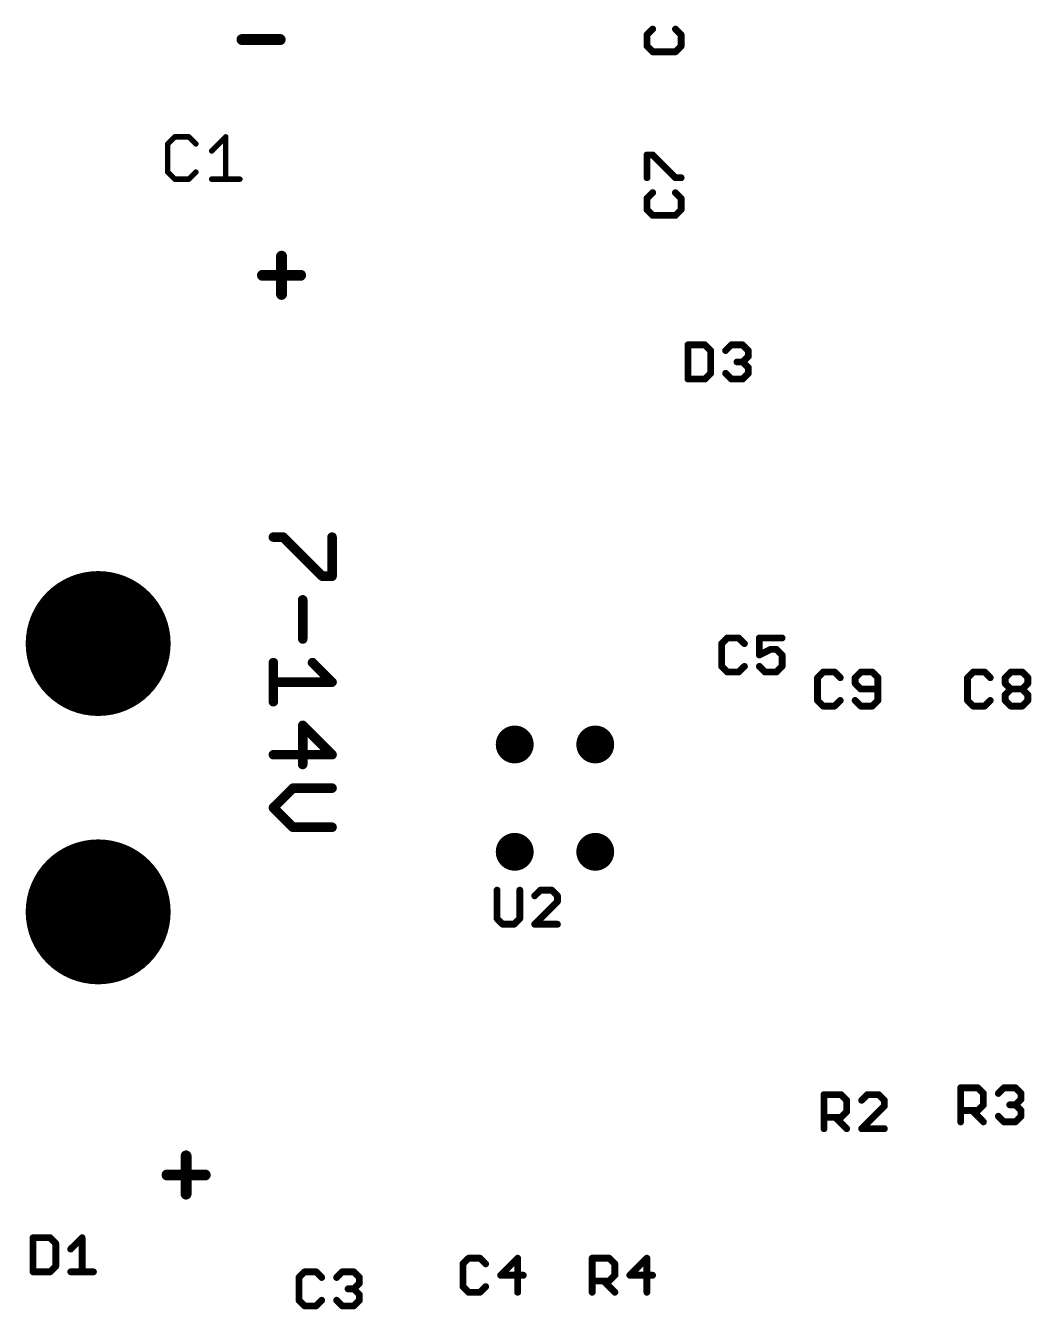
# Model space of a CAD drawing. Extents: x -38.3 to 35.6, y -39 to 39.9.
# Drawn here: x -38.31 to -19.58, y -13.84 to 10.08 of the extents above; entities that cross this region are included whole.
import ezdxf

# ---------------------------------------------------------------- set-up
doc = ezdxf.new("R2010")
doc.units = 0
doc.header["$MEASUREMENT"] = 0
doc.layers.get('0').update_dxf_attribs({"linetype": 'CONTINUOUS'})
doc.layers.add('25', color=253, linetype='CONTINUOUS')

# ---------------------------------------------------------------- blocks, each defined once
blk = doc.blocks.new('ROUNDP')
at = {"const_width": 0.5}
blk.add_lwpolyline([(0, -0.25, 1), (0, 0.25, 1), (0, -0.25)], format="xyb", dxfattribs=at)

msp = doc.modelspace()

# ---------------------------------------------------------------- linework, layer by layer
at = {"layer": '25'}
for points, const_width in [([(-26.6281, 10.0122), (-26.734, 9.9063)], 0.127), ([(-26.0985, 9.9063), (-26.2044, 10.0122)], 0.127), ([(-34.2782, 9.8167), (-33.5664, 9.8167)], 0.2032), ([(-26.734, 9.9063), (-26.734, 9.6944)], 0.127), ([(-26.0985, 9.6944), (-26.0985, 9.9063)], 0.127), ([(-26.734, 9.6944), (-26.6281, 9.5885)], 0.127), ([(-26.6281, 9.5885), (-26.2044, 9.5885)], 0.127), ([(-26.2044, 9.5885), (-26.0985, 9.6944)], 0.127), ([(-35.53, 8.0039), (-35.6614, 7.8725)], 0.1016), ([(-35.6614, 7.8725), (-35.6614, 7.3471)], 0.1016), ([(-35.2673, 8.0039), (-35.53, 8.0039)], 0.1016), ([(-35.136, 7.8725), (-35.2673, 8.0039)], 0.1016), ([(-34.8428, 7.7412), (-34.5801, 8.0039)], 0.1016), ([(-34.5801, 8.0039), (-34.5801, 7.2158)], 0.1016), ([(-26.734, 7.2421), (-26.734, 7.6658)], 0.127), ([(-26.734, 7.6658), (-26.6281, 7.6658)], 0.127), ([(-26.6281, 7.6658), (-26.2044, 7.2421)], 0.127), ([(-35.6614, 7.3471), (-35.53, 7.2158)], 0.1016), ([(-35.53, 7.2158), (-35.2673, 7.2158)], 0.1016), ([(-35.2673, 7.2158), (-35.136, 7.3471)], 0.1016), ([(-34.8428, 7.2158), (-34.3174, 7.2158)], 0.1016), ([(-26.2044, 7.2421), (-26.0985, 7.2421)], 0.127), ([(-26.6281, 6.9642), (-26.734, 6.8583)], 0.127), ([(-26.0985, 6.8583), (-26.2044, 6.9642)], 0.127), ([(-26.734, 6.8583), (-26.734, 6.6464)], 0.127), ([(-26.734, 6.6464), (-26.6281, 6.5405)], 0.127), ([(-26.2044, 6.5405), (-26.0985, 6.6464)], 0.127), ([(-26.0985, 6.6464), (-26.0985, 6.8583)], 0.127), ([(-26.6281, 6.5405), (-26.2044, 6.5405)], 0.127), ([(-33.5413, 5.7802), (-33.5413, 5.0684)], 0.2032), ([(-33.8972, 5.4243), (-33.1854, 5.4243)], 0.2032), ([(-25.9715, 4.128), (-25.9715, 3.4925)], 0.127), ([(-25.6537, 4.128), (-25.9715, 4.128)], 0.127), ([(-25.5478, 4.0221), (-25.6537, 4.128)], 0.127), ([(-25.5478, 3.5984), (-25.5478, 4.0221)], 0.127), ([(-25.2699, 4.0221), (-25.1639, 4.128)], 0.127), ([(-25.1639, 4.128), (-24.9521, 4.128)], 0.127), ([(-24.9521, 4.128), (-24.8462, 4.0221)], 0.127), ([(-24.8462, 4.0221), (-24.8462, 3.9162)], 0.127), ([(-24.9521, 3.8103), (-25.058, 3.8103)], 0.127), ([(-24.8462, 3.9162), (-24.9521, 3.8103)], 0.127), ([(-24.9521, 3.8103), (-24.8462, 3.7043)], 0.127), ([(-25.6537, 3.4925), (-25.5478, 3.5984)], 0.127), ([(-25.1639, 3.4925), (-25.2699, 3.5984)], 0.127), ([(-24.8462, 3.5984), (-24.9521, 3.4925)], 0.127), ([(-24.8462, 3.7043), (-24.8462, 3.5984)], 0.127), ([(-25.9715, 3.4925), (-25.6537, 3.4925)], 0.127), ([(-24.9521, 3.4925), (-25.1639, 3.4925)], 0.127), ([(-33.5109, 0.5461), (-33.6931, 0.5461)], 0.1778), ([(-32.7822, -0.1827), (-33.5109, 0.5461)], 0.1778), ([(-32.6, 0.5461), (-32.6, -0.1827)], 0.1778), ([(-32.6, -0.1827), (-32.7822, -0.1827)], 0.1778), ([(-33.1465, -0.6233), (-33.1465, -1.352)], 0.1778), ([(-25.2369, -1.333), (-25.3428, -1.4389)], 0.127), ([(-25.3428, -1.4389), (-25.3428, -1.8626)], 0.127), ([(-25.025, -1.333), (-25.2369, -1.333)], 0.127), ([(-24.9191, -1.4389), (-25.025, -1.333)], 0.127), ([(-24.2174, -1.333), (-24.6411, -1.333)], 0.127), ([(-24.6411, -1.333), (-24.6411, -1.6507)], 0.127), ([(-24.6411, -1.6507), (-24.4293, -1.5448)], 0.127), ([(-24.4293, -1.5448), (-24.3234, -1.5448)], 0.127), ([(-24.3234, -1.5448), (-24.2174, -1.6507)], 0.127), ([(-24.2174, -1.6507), (-24.2174, -1.8626)], 0.127), ([(-33.6931, -1.7927), (-33.6931, -2.5214)], 0.1778), ([(-32.9643, -1.7927), (-32.6, -2.1571)], 0.1778), ([(-25.3428, -1.8626), (-25.2369, -1.9685)], 0.127), ([(-25.2369, -1.9685), (-25.025, -1.9685)], 0.127), ([(-25.025, -1.9685), (-24.9191, -1.8626)], 0.127), ([(-24.5352, -1.9685), (-24.6411, -1.8626)], 0.127), ([(-24.3234, -1.9685), (-24.5352, -1.9685)], 0.127), ([(-24.2174, -1.8626), (-24.3234, -1.9685)], 0.127), ([(-23.4526, -1.968), (-23.5585, -2.0739)], 0.127), ([(-23.2407, -1.968), (-23.4526, -1.968)], 0.127), ([(-23.1348, -2.0739), (-23.2407, -1.968)], 0.127), ([(-22.7509, -1.968), (-22.8569, -2.0739)], 0.127), ([(-22.5391, -1.968), (-22.7509, -1.968)], 0.127), ([(-22.4332, -2.0739), (-22.5391, -1.968)], 0.127), ([(-20.6586, -1.968), (-20.7645, -2.0739)], 0.127), ([(-20.4467, -1.968), (-20.6586, -1.968)], 0.127), ([(-20.3408, -2.0739), (-20.4467, -1.968)], 0.127), ([(-20.0629, -2.0739), (-19.9569, -1.968)], 0.127), ([(-19.9569, -1.968), (-19.7451, -1.968)], 0.127), ([(-19.7451, -1.968), (-19.6392, -2.0739)], 0.127), ([(-32.6, -2.1571), (-33.6931, -2.1571)], 0.1778), ([(-23.5585, -2.0739), (-23.5585, -2.4976)], 0.127), ([(-22.8569, -2.0739), (-22.8569, -2.1798)], 0.127), ([(-22.8569, -2.1798), (-22.7509, -2.2857)], 0.127), ([(-22.4332, -2.4976), (-22.4332, -2.0739)], 0.127), ([(-20.7645, -2.0739), (-20.7645, -2.4976)], 0.127), ([(-20.0629, -2.1798), (-20.0629, -2.0739)], 0.127), ([(-19.9569, -2.2857), (-20.0629, -2.1798)], 0.127), ([(-19.6392, -2.1798), (-19.7451, -2.2857)], 0.127), ([(-19.6392, -2.0739), (-19.6392, -2.1798)], 0.127), ([(-22.7509, -2.2857), (-22.4332, -2.2857)], 0.127), ([(-20.0629, -2.3917), (-19.9569, -2.2857)], 0.127), ([(-20.0629, -2.4976), (-20.0629, -2.3917)], 0.127), ([(-19.9569, -2.2857), (-19.7451, -2.2857)], 0.127), ([(-19.7451, -2.2857), (-19.6392, -2.3917)], 0.127), ([(-19.6392, -2.3917), (-19.6392, -2.4976)], 0.127), ([(-23.5585, -2.4976), (-23.4526, -2.6035)], 0.127), ([(-23.4526, -2.6035), (-23.2407, -2.6035)], 0.127), ([(-23.2407, -2.6035), (-23.1348, -2.4976)], 0.127), ([(-22.8569, -2.4976), (-22.7509, -2.6035)], 0.127), ([(-22.7509, -2.6035), (-22.5391, -2.6035)], 0.127), ([(-22.5391, -2.6035), (-22.4332, -2.4976)], 0.127), ([(-20.7645, -2.4976), (-20.6586, -2.6035)], 0.127), ([(-20.6586, -2.6035), (-20.4467, -2.6035)], 0.127), ([(-20.4467, -2.6035), (-20.3408, -2.4976)], 0.127), ([(-19.9569, -2.6035), (-20.0629, -2.4976)], 0.127), ([(-19.7451, -2.6035), (-19.9569, -2.6035)], 0.127), ([(-19.6392, -2.4976), (-19.7451, -2.6035)], 0.127), ([(-32.6, -3.5087), (-33.1465, -2.9621)], 0.1778), ([(-33.1465, -2.9621), (-33.1465, -3.6908)], 0.1778), ([(-33.6931, -3.5087), (-32.6, -3.5087)], 0.1778), ([(-33.3287, -4.1315), (-33.6931, -4.4959)], 0.1778), ([(-32.6, -4.1315), (-33.3287, -4.1315)], 0.1778), ([(-33.6931, -4.4959), (-33.3287, -4.8602)], 0.1778), ([(-33.3287, -4.8602), (-32.6, -4.8602)], 0.1778), ([(-29.5275, -6.032), (-29.5275, -6.5616)], 0.127), ([(-29.1038, -6.5616), (-29.1038, -6.032)], 0.127), ([(-28.7199, -6.032), (-28.8259, -6.1379)], 0.127), ([(-28.5081, -6.032), (-28.7199, -6.032)], 0.127), ([(-28.4022, -6.1379), (-28.5081, -6.032)], 0.127), ([(-28.8259, -6.6675), (-28.4022, -6.2438)], 0.127), ([(-28.4022, -6.2438), (-28.4022, -6.1379)], 0.127), ([(-29.5275, -6.5616), (-29.4216, -6.6675)], 0.127), ([(-29.4216, -6.6675), (-29.2097, -6.6675)], 0.127), ([(-29.2097, -6.6675), (-29.1038, -6.5616)], 0.127), ([(-28.4022, -6.6675), (-28.8259, -6.6675)], 0.127), ([(-23.4378, -10.4775), (-23.4378, -9.842)], 0.127), ([(-23.4378, -9.842), (-23.12, -9.842)], 0.127), ([(-23.12, -9.842), (-23.0141, -9.9479)], 0.127), ([(-22.6302, -9.842), (-22.7361, -9.9479)], 0.127), ([(-22.4184, -9.842), (-22.6302, -9.842)], 0.127), ([(-22.3124, -9.9479), (-22.4184, -9.842)], 0.127), ([(-20.8915, -10.3505), (-20.8915, -9.715)], 0.127), ([(-20.8915, -9.715), (-20.5737, -9.715)], 0.127), ([(-20.5737, -9.715), (-20.4678, -9.8209)], 0.127), ([(-20.4678, -9.8209), (-20.4678, -10.0327)], 0.127), ([(-20.1899, -9.8209), (-20.0839, -9.715)], 0.127), ([(-20.0839, -9.715), (-19.8721, -9.715)], 0.127), ([(-19.8721, -9.715), (-19.7662, -9.8209)], 0.127), ([(-19.7662, -9.8209), (-19.7662, -9.9268)], 0.127), ([(-23.0141, -9.9479), (-23.0141, -10.1597)], 0.127), ([(-22.7361, -10.4775), (-22.3124, -10.0538)], 0.127), ([(-22.3124, -10.0538), (-22.3124, -9.9479)], 0.127), ([(-20.4678, -10.0327), (-20.5737, -10.1387)], 0.127), ([(-19.8721, -10.0327), (-19.978, -10.0327)], 0.127), ([(-19.7662, -9.9268), (-19.8721, -10.0327)], 0.127), ([(-19.8721, -10.0327), (-19.7662, -10.1387)], 0.127), ([(-23.12, -10.2657), (-23.4378, -10.2657)], 0.127), ([(-23.2259, -10.2657), (-23.0141, -10.4775)], 0.127), ([(-23.0141, -10.1597), (-23.12, -10.2657)], 0.127), ([(-20.5737, -10.1387), (-20.8915, -10.1387)], 0.127), ([(-20.6797, -10.1387), (-20.4678, -10.3505)], 0.127), ([(-20.0839, -10.3505), (-20.1899, -10.2446)], 0.127), ([(-19.7662, -10.2446), (-19.8721, -10.3505)], 0.127), ([(-19.7662, -10.1387), (-19.7662, -10.2446)], 0.127), ([(-22.3124, -10.4775), (-22.7361, -10.4775)], 0.127), ([(-19.8721, -10.3505), (-20.0839, -10.3505)], 0.127), ([(-35.3193, -10.9838), (-35.3193, -11.6957)], 0.2032), ([(-35.6752, -11.3397), (-34.9634, -11.3397)], 0.2032), ([(-38.1698, -12.509), (-38.1698, -13.1445)], 0.127), ([(-37.852, -12.509), (-38.1698, -12.509)], 0.127), ([(-37.7461, -12.6149), (-37.852, -12.509)], 0.127), ([(-37.7461, -13.0386), (-37.7461, -12.6149)], 0.127), ([(-37.4681, -12.7208), (-37.2563, -12.509)], 0.127), ([(-37.2563, -12.509), (-37.2563, -13.1445)], 0.127), ([(-30.0566, -12.89), (-30.1625, -12.9959)], 0.127), ([(-29.8447, -12.89), (-30.0566, -12.89)], 0.127), ([(-29.7388, -12.9959), (-29.8447, -12.89)], 0.127), ([(-29.1431, -12.89), (-29.4609, -13.2077)], 0.127), ([(-29.1431, -13.5255), (-29.1431, -12.89)], 0.127), ([(-27.7558, -13.5255), (-27.7558, -12.89)], 0.127), ([(-27.7558, -12.89), (-27.438, -12.89)], 0.127), ([(-27.438, -12.89), (-27.3321, -12.9959)], 0.127), ([(-26.7364, -12.89), (-27.0541, -13.2077)], 0.127), ([(-26.7364, -13.5255), (-26.7364, -12.89)], 0.127), ([(-38.1698, -13.1445), (-37.852, -13.1445)], 0.127), ([(-37.852, -13.1445), (-37.7461, -13.0386)], 0.127), ([(-37.4681, -13.1445), (-37.0444, -13.1445)], 0.127), ([(-33.1109, -13.144), (-33.2168, -13.2499)], 0.127), ([(-32.899, -13.144), (-33.1109, -13.144)], 0.127), ([(-32.7931, -13.2499), (-32.899, -13.144)], 0.127), ([(-32.5151, -13.2499), (-32.4092, -13.144)], 0.127), ([(-32.4092, -13.144), (-32.1974, -13.144)], 0.127), ([(-32.1974, -13.144), (-32.0914, -13.2499)], 0.127), ([(-30.1625, -12.9959), (-30.1625, -13.4196)], 0.127), ([(-29.4609, -13.2077), (-29.0372, -13.2077)], 0.127), ([(-27.3321, -13.2077), (-27.438, -13.3137)], 0.127), ([(-27.3321, -12.9959), (-27.3321, -13.2077)], 0.127), ([(-27.0541, -13.2077), (-26.6304, -13.2077)], 0.127), ([(-33.2168, -13.2499), (-33.2168, -13.6736)], 0.127), ([(-32.0914, -13.3558), (-32.1974, -13.4617)], 0.127), ([(-32.0914, -13.2499), (-32.0914, -13.3558)], 0.127), ([(-30.1625, -13.4196), (-30.0566, -13.5255)], 0.127), ([(-29.8447, -13.5255), (-29.7388, -13.4196)], 0.127), ([(-27.438, -13.3137), (-27.7558, -13.3137)], 0.127), ([(-27.5439, -13.3137), (-27.3321, -13.5255)], 0.127), ([(-33.2168, -13.6736), (-33.1109, -13.7795)], 0.127), ([(-32.899, -13.7795), (-32.7931, -13.6736)], 0.127), ([(-32.4092, -13.7795), (-32.5151, -13.6736)], 0.127), ([(-32.1974, -13.4617), (-32.3033, -13.4617)], 0.127), ([(-32.1974, -13.4617), (-32.0914, -13.5677)], 0.127), ([(-32.0914, -13.6736), (-32.1974, -13.7795)], 0.127), ([(-32.0914, -13.5677), (-32.0914, -13.6736)], 0.127), ([(-30.0566, -13.5255), (-29.8447, -13.5255)], 0.127), ([(-33.1109, -13.7795), (-32.899, -13.7795)], 0.127), ([(-32.1974, -13.7795), (-32.4092, -13.7795)], 0.127)]:
    msp.add_lwpolyline(points, dxfattribs=dict(at, const_width=const_width))
for points, const_width in [([(-26.6057, 9.9897, 1), (-26.6506, 10.0346)], 0.0635), ([(-26.182, 10.0346, 1), (-26.2269, 9.9897)], 0.0635), ([(-34.2782, 9.8675, 1), (-34.2782, 9.7659)], 0.1016), ([(-33.5664, 9.7659, 1), (-33.5664, 9.8675)], 0.1016), ([(-26.7023, 9.9063, 1), (-26.7658, 9.9063)], 0.0635), ([(-26.7565, 9.9287, 1), (-26.7116, 9.8838)], 0.0635), ([(-26.0668, 9.9063, 1), (-26.1303, 9.9063)], 0.0635), ([(-26.121, 9.8838, 1), (-26.076, 9.9287)], 0.0635), ([(-26.7658, 9.6944, 1), (-26.7023, 9.6944)], 0.0635), ([(-26.7116, 9.7169, 1), (-26.7565, 9.672)], 0.0635), ([(-26.6281, 9.6203, 1), (-26.6281, 9.5567)], 0.0635), ([(-26.6506, 9.566, 1), (-26.6057, 9.611)], 0.0635), ([(-26.2269, 9.611, 1), (-26.182, 9.566)], 0.0635), ([(-26.2044, 9.5567, 1), (-26.2044, 9.6203)], 0.0635), ([(-26.1303, 9.6944, 1), (-26.0668, 9.6944)], 0.0635), ([(-26.076, 9.672, 1), (-26.121, 9.7169)], 0.0635), ([(-35.636, 7.8725, 1), (-35.6868, 7.8725)], 0.0508), ([(-35.6793, 7.8905, 1), (-35.6434, 7.8546)], 0.0508), ([(-35.53, 8.0293, 1), (-35.53, 7.9785)], 0.0508), ([(-35.5121, 7.9859, 1), (-35.548, 8.0218)], 0.0508), ([(-35.2494, 8.0218, 1), (-35.2853, 7.9859)], 0.0508), ([(-35.2673, 7.9785, 1), (-35.2673, 8.0293)], 0.0508), ([(-35.1539, 7.8546, 1), (-35.118, 7.8905)], 0.0508), ([(-34.5547, 8.0039, 1), (-34.6055, 8.0039)], 0.0508), ([(-34.5621, 7.9859, 1), (-34.598, 8.0218)], 0.0508), ([(-34.8607, 7.7591, 1), (-34.8248, 7.7232)], 0.0508), ([(-26.7023, 7.6658, 1), (-26.7658, 7.6658)], 0.0635), ([(-26.734, 7.6976, 1), (-26.734, 7.6341)], 0.0635), ([(-26.6057, 7.6883, 1), (-26.6506, 7.6434)], 0.0635), ([(-26.6281, 7.6341, 1), (-26.6281, 7.6976)], 0.0635), ([(-35.6868, 7.3471, 1), (-35.636, 7.3471)], 0.0508), ([(-35.6434, 7.3651, 1), (-35.6793, 7.3292)], 0.0508), ([(-35.53, 7.2412, 1), (-35.53, 7.1904)], 0.0508), ([(-35.548, 7.1978, 1), (-35.5121, 7.2338)], 0.0508), ([(-35.2853, 7.2338, 1), (-35.2494, 7.1978)], 0.0508), ([(-35.2673, 7.1904, 1), (-35.2673, 7.2412)], 0.0508), ([(-35.118, 7.3292, 1), (-35.1539, 7.3651)], 0.0508), ([(-34.8428, 7.2412, 1), (-34.8428, 7.1904)], 0.0508), ([(-34.6055, 7.2158, 1), (-34.5547, 7.2158)], 0.0508), ([(-34.3174, 7.1904, 1), (-34.3174, 7.2412)], 0.0508), ([(-26.7658, 7.2421, 1), (-26.7023, 7.2421)], 0.0635), ([(-26.2044, 7.2739, 1), (-26.2044, 7.2104)], 0.0635), ([(-26.2269, 7.2197, 1), (-26.182, 7.2646)], 0.0635), ([(-26.0985, 7.2104, 1), (-26.0985, 7.2739)], 0.0635), ([(-26.6057, 6.9417, 1), (-26.6506, 6.9866)], 0.0635), ([(-26.182, 6.9866, 1), (-26.2269, 6.9417)], 0.0635), ([(-26.7023, 6.8583, 1), (-26.7658, 6.8583)], 0.0635), ([(-26.7565, 6.8807, 1), (-26.7116, 6.8358)], 0.0635), ([(-26.7116, 6.6689, 1), (-26.7565, 6.624)], 0.0635), ([(-26.0668, 6.8583, 1), (-26.1303, 6.8583)], 0.0635), ([(-26.121, 6.8358, 1), (-26.076, 6.8807)], 0.0635), ([(-26.076, 6.624, 1), (-26.121, 6.6689)], 0.0635), ([(-26.7658, 6.6464, 1), (-26.7023, 6.6464)], 0.0635), ([(-26.6281, 6.5723, 1), (-26.6281, 6.5088)], 0.0635), ([(-26.6506, 6.518, 1), (-26.6057, 6.563)], 0.0635), ([(-26.2269, 6.563, 1), (-26.182, 6.518)], 0.0635), ([(-26.2044, 6.5088, 1), (-26.2044, 6.5723)], 0.0635), ([(-26.1303, 6.6464, 1), (-26.0668, 6.6464)], 0.0635), ([(-33.4905, 5.7802, 1), (-33.5921, 5.7802)], 0.1016), ([(-33.8972, 5.4751, 1), (-33.8972, 5.3735)], 0.1016), ([(-33.1854, 5.3735, 1), (-33.1854, 5.4751)], 0.1016), ([(-33.5921, 5.0684, 1), (-33.4905, 5.0684)], 0.1016), ([(-25.9398, 4.128, 1), (-26.0033, 4.128)], 0.0635), ([(-25.9715, 4.1598, 1), (-25.9715, 4.0963)], 0.0635), ([(-25.6313, 4.1505, 1), (-25.6762, 4.1056)], 0.0635), ([(-25.6537, 4.0963, 1), (-25.6537, 4.1598)], 0.0635), ([(-25.5161, 4.0221, 1), (-25.5796, 4.0221)], 0.0635), ([(-25.5703, 3.9997, 1), (-25.5254, 4.0446)], 0.0635), ([(-25.2923, 4.0446, 1), (-25.2474, 3.9997)], 0.0635), ([(-25.1639, 4.1598, 1), (-25.1639, 4.0963)], 0.0635), ([(-25.1415, 4.1056, 1), (-25.1864, 4.1505)], 0.0635), ([(-24.9296, 4.1505, 1), (-24.9745, 4.1056)], 0.0635), ([(-24.9521, 4.0963, 1), (-24.9521, 4.1598)], 0.0635), ([(-24.8144, 4.0221, 1), (-24.8779, 4.0221)], 0.0635), ([(-24.8686, 3.9997, 1), (-24.8237, 4.0446)], 0.0635), ([(-25.058, 3.842, 1), (-25.058, 3.7785)], 0.0635), ([(-24.9296, 3.8327, 1), (-24.9745, 3.7878)], 0.0635), ([(-24.9745, 3.8327, 1), (-24.9296, 3.7878)], 0.0635), ([(-24.9521, 3.7785, 1), (-24.9521, 3.842)], 0.0635), ([(-24.8779, 3.9162, 1), (-24.8144, 3.9162)], 0.0635), ([(-24.8237, 3.8937, 1), (-24.8686, 3.9386)], 0.0635), ([(-25.5796, 3.5984, 1), (-25.5161, 3.5984)], 0.0635), ([(-25.5254, 3.576, 1), (-25.5703, 3.6209)], 0.0635), ([(-25.2474, 3.6209, 1), (-25.2923, 3.576)], 0.0635), ([(-24.8144, 3.7043, 1), (-24.8779, 3.7043)], 0.0635), ([(-24.8779, 3.5984, 1), (-24.8144, 3.5984)], 0.0635), ([(-24.8686, 3.6819, 1), (-24.8237, 3.7268)], 0.0635), ([(-24.8237, 3.576, 1), (-24.8686, 3.6209)], 0.0635), ([(-25.9715, 3.5243, 1), (-25.9715, 3.4607)], 0.0635), ([(-26.0033, 3.4925, 1), (-25.9398, 3.4925)], 0.0635), ([(-25.6762, 3.515, 1), (-25.6313, 3.47)], 0.0635), ([(-25.6537, 3.4607, 1), (-25.6537, 3.5243)], 0.0635), ([(-25.1639, 3.5243, 1), (-25.1639, 3.4607)], 0.0635), ([(-25.1864, 3.47, 1), (-25.1415, 3.515)], 0.0635), ([(-24.9745, 3.515, 1), (-24.9296, 3.47)], 0.0635), ([(-24.9521, 3.4607, 1), (-24.9521, 3.5243)], 0.0635), ([(-33.6931, 0.5906, 1), (-33.6931, 0.5017)], 0.0889), ([(-33.4795, 0.5775, 1), (-33.5423, 0.5147)], 0.0889), ([(-33.5109, 0.5017, 1), (-33.5109, 0.5906)], 0.0889), ([(-32.5555, 0.5461, 1), (-32.6444, 0.5461)], 0.0889), ([(-32.7822, -0.1382, 1), (-32.7822, -0.2271)], 0.0889), ([(-32.8136, -0.2141, 1), (-32.7507, -0.1512)], 0.0889), ([(-32.6444, -0.1827, 1), (-32.5555, -0.1827)], 0.0889), ([(-32.6, -0.2271, 1), (-32.6, -0.1382)], 0.0889), ([(-33.1021, -0.6233, 1), (-33.191, -0.6233)], 0.0889), ([(-33.191, -1.352, 1), (-33.1021, -1.352)], 0.0889), ([(-25.311, -1.4389, 1), (-25.3745, -1.4389)], 0.0635), ([(-25.3652, -1.4164, 1), (-25.3203, -1.4613)], 0.0635), ([(-25.2369, -1.3012, 1), (-25.2369, -1.3647)], 0.0635), ([(-25.2144, -1.3554, 1), (-25.2593, -1.3105)], 0.0635), ([(-25.0026, -1.3105, 1), (-25.0475, -1.3554)], 0.0635), ([(-25.025, -1.3647, 1), (-25.025, -1.3012)], 0.0635), ([(-24.9415, -1.4613, 1), (-24.8966, -1.4164)], 0.0635), ([(-24.6411, -1.3012, 1), (-24.6411, -1.3647)], 0.0635), ([(-24.6094, -1.333, 1), (-24.6729, -1.333)], 0.0635), ([(-24.2174, -1.3647, 1), (-24.2174, -1.3012)], 0.0635), ([(-24.6553, -1.6223, 1), (-24.6269, -1.6791)], 0.0635), ([(-24.6729, -1.6507, 1), (-24.6094, -1.6507)], 0.0635), ([(-24.4293, -1.5131, 1), (-24.4293, -1.5766)], 0.0635), ([(-24.4151, -1.5732, 1), (-24.4435, -1.5164)], 0.0635), ([(-24.3009, -1.5224, 1), (-24.3458, -1.5673)], 0.0635), ([(-24.3234, -1.5766, 1), (-24.3234, -1.5131)], 0.0635), ([(-24.1857, -1.6507, 1), (-24.2492, -1.6507)], 0.0635), ([(-24.2399, -1.6732, 1), (-24.195, -1.6283)], 0.0635), ([(-33.6487, -1.7927, 1), (-33.7375, -1.7927)], 0.0889), ([(-32.9329, -1.7613, 1), (-32.9958, -1.8241)], 0.0889), ([(-25.3745, -1.8626, 1), (-25.311, -1.8626)], 0.0635), ([(-25.3203, -1.8401, 1), (-25.3652, -1.885)], 0.0635), ([(-25.2369, -1.9368, 1), (-25.2369, -2.0003)], 0.0635), ([(-25.025, -2.0003, 1), (-25.025, -1.9368)], 0.0635), ([(-24.8966, -1.885, 1), (-24.9415, -1.8401)], 0.0635), ([(-24.6187, -1.8401, 1), (-24.6636, -1.885)], 0.0635), ([(-24.5352, -1.9368, 1), (-24.5352, -2.0003)], 0.0635), ([(-24.3234, -2.0003, 1), (-24.3234, -1.9368)], 0.0635), ([(-24.2492, -1.8626, 1), (-24.1857, -1.8626)], 0.0635), ([(-24.195, -1.885, 1), (-24.2399, -1.8401)], 0.0635), ([(-23.4526, -1.9362, 1), (-23.4526, -1.9997)], 0.0635), ([(-23.4301, -1.9904, 1), (-23.475, -1.9455)], 0.0635), ([(-23.2183, -1.9455, 1), (-23.2632, -1.9904)], 0.0635), ([(-23.2407, -1.9997, 1), (-23.2407, -1.9362)], 0.0635), ([(-22.7509, -1.9362, 1), (-22.7509, -1.9997)], 0.0635), ([(-22.7285, -1.9904, 1), (-22.7734, -1.9455)], 0.0635), ([(-22.5166, -1.9455, 1), (-22.5615, -1.9904)], 0.0635), ([(-22.5391, -1.9997, 1), (-22.5391, -1.9362)], 0.0635), ([(-20.6586, -1.9362, 1), (-20.6586, -1.9997)], 0.0635), ([(-20.6361, -1.9904, 1), (-20.681, -1.9455)], 0.0635), ([(-20.4243, -1.9455, 1), (-20.4692, -1.9904)], 0.0635), ([(-20.4467, -1.9997, 1), (-20.4467, -1.9362)], 0.0635), ([(-19.9569, -1.9362, 1), (-19.9569, -1.9997)], 0.0635), ([(-19.9345, -1.9904, 1), (-19.9794, -1.9455)], 0.0635), ([(-19.7226, -1.9455, 1), (-19.7675, -1.9904)], 0.0635), ([(-19.7451, -1.9997, 1), (-19.7451, -1.9362)], 0.0635), ([(-33.6931, -2.1126, 1), (-33.6931, -2.2015)], 0.0889), ([(-32.6314, -2.1885, 1), (-32.5685, -2.1256)], 0.0889), ([(-32.6, -2.2015, 1), (-32.6, -2.1126)], 0.0889), ([(-25.2593, -1.991, 1), (-25.2144, -1.946)], 0.0635), ([(-25.0475, -1.946, 1), (-25.0026, -1.991)], 0.0635), ([(-24.5577, -1.991, 1), (-24.5128, -1.946)], 0.0635), ([(-24.3458, -1.946, 1), (-24.3009, -1.991)], 0.0635), ([(-23.5268, -2.0739, 1), (-23.5903, -2.0739)], 0.0635), ([(-23.581, -2.0514, 1), (-23.536, -2.0963)], 0.0635), ([(-23.1573, -2.0963, 1), (-23.1124, -2.0514)], 0.0635), ([(-22.8251, -2.0739, 1), (-22.8886, -2.0739)], 0.0635), ([(-22.8886, -2.1798, 1), (-22.8251, -2.1798)], 0.0635), ([(-22.8793, -2.0514, 1), (-22.8344, -2.0963)], 0.0635), ([(-22.8344, -2.1574, 1), (-22.8793, -2.2023)], 0.0635), ([(-22.4014, -2.0739, 1), (-22.4649, -2.0739)], 0.0635), ([(-22.4556, -2.0963, 1), (-22.4107, -2.0514)], 0.0635), ([(-20.7328, -2.0739, 1), (-20.7963, -2.0739)], 0.0635), ([(-20.787, -2.0514, 1), (-20.742, -2.0963)], 0.0635), ([(-20.3633, -2.0963, 1), (-20.3184, -2.0514)], 0.0635), ([(-20.0311, -2.0739, 1), (-20.0946, -2.0739)], 0.0635), ([(-20.0946, -2.1798, 1), (-20.0311, -2.1798)], 0.0635), ([(-20.0853, -2.0514, 1), (-20.0404, -2.0963)], 0.0635), ([(-20.0404, -2.1574, 1), (-20.0853, -2.2023)], 0.0635), ([(-19.6074, -2.0739, 1), (-19.6709, -2.0739)], 0.0635), ([(-19.6709, -2.1798, 1), (-19.6074, -2.1798)], 0.0635), ([(-19.6616, -2.0963, 1), (-19.6167, -2.0514)], 0.0635), ([(-19.6167, -2.2023, 1), (-19.6616, -2.1574)], 0.0635), ([(-22.7509, -2.254, 1), (-22.7509, -2.3175)], 0.0635), ([(-22.7734, -2.3082, 1), (-22.7285, -2.2633)], 0.0635), ([(-22.4332, -2.3175, 1), (-22.4332, -2.254)], 0.0635), ([(-20.0311, -2.3917, 1), (-20.0946, -2.3917)], 0.0635), ([(-20.0853, -2.3692, 1), (-20.0404, -2.4141)], 0.0635), ([(-19.9569, -2.254, 1), (-19.9569, -2.3175)], 0.0635), ([(-19.9345, -2.3082, 1), (-19.9794, -2.2633)], 0.0635), ([(-19.9794, -2.3082, 1), (-19.9345, -2.2633)], 0.0635), ([(-19.7226, -2.2633, 1), (-19.7675, -2.3082)], 0.0635), ([(-19.7675, -2.2633, 1), (-19.7226, -2.3082)], 0.0635), ([(-19.7451, -2.3175, 1), (-19.7451, -2.254)], 0.0635), ([(-19.6074, -2.3917, 1), (-19.6709, -2.3917)], 0.0635), ([(-19.6616, -2.4141, 1), (-19.6167, -2.3692)], 0.0635), ([(-33.7375, -2.5214, 1), (-33.6487, -2.5214)], 0.0889), ([(-23.536, -2.4751, 1), (-23.581, -2.52)], 0.0635), ([(-23.5903, -2.4976, 1), (-23.5268, -2.4976)], 0.0635), ([(-23.4526, -2.5717, 1), (-23.4526, -2.6353)], 0.0635), ([(-23.475, -2.626, 1), (-23.4301, -2.581)], 0.0635), ([(-23.2632, -2.581, 1), (-23.2183, -2.626)], 0.0635), ([(-23.2407, -2.6353, 1), (-23.2407, -2.5717)], 0.0635), ([(-23.1124, -2.52, 1), (-23.1573, -2.4751)], 0.0635), ([(-22.8344, -2.4751, 1), (-22.8793, -2.52)], 0.0635), ([(-22.7509, -2.5717, 1), (-22.7509, -2.6353)], 0.0635), ([(-22.7734, -2.626, 1), (-22.7285, -2.581)], 0.0635), ([(-22.5615, -2.581, 1), (-22.5166, -2.626)], 0.0635), ([(-22.5391, -2.6353, 1), (-22.5391, -2.5717)], 0.0635), ([(-22.4649, -2.4976, 1), (-22.4014, -2.4976)], 0.0635), ([(-22.4107, -2.52, 1), (-22.4556, -2.4751)], 0.0635), ([(-20.742, -2.4751, 1), (-20.787, -2.52)], 0.0635), ([(-20.7963, -2.4976, 1), (-20.7328, -2.4976)], 0.0635), ([(-20.6586, -2.5717, 1), (-20.6586, -2.6353)], 0.0635), ([(-20.681, -2.626, 1), (-20.6361, -2.581)], 0.0635), ([(-20.4692, -2.581, 1), (-20.4243, -2.626)], 0.0635), ([(-20.4467, -2.6353, 1), (-20.4467, -2.5717)], 0.0635), ([(-20.3184, -2.52, 1), (-20.3633, -2.4751)], 0.0635), ([(-20.0946, -2.4976, 1), (-20.0311, -2.4976)], 0.0635), ([(-20.0404, -2.4751, 1), (-20.0853, -2.52)], 0.0635), ([(-19.9569, -2.5717, 1), (-19.9569, -2.6353)], 0.0635), ([(-19.9794, -2.626, 1), (-19.9345, -2.581)], 0.0635), ([(-19.7675, -2.581, 1), (-19.7226, -2.626)], 0.0635), ([(-19.7451, -2.6353, 1), (-19.7451, -2.5717)], 0.0635), ([(-19.6709, -2.4976, 1), (-19.6074, -2.4976)], 0.0635), ([(-19.6167, -2.52, 1), (-19.6616, -2.4751)], 0.0635), ([(-33.1021, -2.9621, 1), (-33.191, -2.9621)], 0.0889), ([(-33.1151, -2.9307, 1), (-33.178, -2.9935)], 0.0889), ([(-33.6931, -3.4642, 1), (-33.6931, -3.5531)], 0.0889), ([(-32.6314, -3.5401, 1), (-32.5685, -3.4772)], 0.0889), ([(-32.6, -3.5531, 1), (-32.6, -3.4642)], 0.0889), ([(-33.191, -3.6908, 1), (-33.1021, -3.6908)], 0.0889), ([(-33.3287, -4.087, 1), (-33.3287, -4.1759)], 0.0889), ([(-33.2973, -4.1629, 1), (-33.3602, -4.1001)], 0.0889), ([(-32.6, -4.1759, 1), (-32.6, -4.087)], 0.0889), ([(-33.6617, -4.4644, 1), (-33.7245, -4.5273)], 0.0889), ([(-33.7245, -4.4644, 1), (-33.6617, -4.5273)], 0.0889), ([(-33.3287, -4.8158, 1), (-33.3287, -4.9047)], 0.0889), ([(-32.6, -4.9047, 1), (-32.6, -4.8158)], 0.0889), ([(-33.3602, -4.8917, 1), (-33.2973, -4.8288)], 0.0889), ([(-29.4958, -6.032, 1), (-29.5592, -6.032)], 0.0635), ([(-29.0721, -6.032, 1), (-29.1356, -6.032)], 0.0635), ([(-28.7199, -6.0002, 1), (-28.7199, -6.0637)], 0.0635), ([(-28.6975, -6.0544, 1), (-28.7424, -6.0095)], 0.0635), ([(-28.4856, -6.0095, 1), (-28.5305, -6.0544)], 0.0635), ([(-28.5081, -6.0637, 1), (-28.5081, -6.0002)], 0.0635), ([(-28.8483, -6.1154, 1), (-28.8034, -6.1603)], 0.0635), ([(-28.3704, -6.1379, 1), (-28.4339, -6.1379)], 0.0635), ([(-28.4339, -6.2438, 1), (-28.3704, -6.2438)], 0.0635), ([(-28.4246, -6.1603, 1), (-28.3797, -6.1154)], 0.0635), ([(-28.3797, -6.2663, 1), (-28.4246, -6.2214)], 0.0635), ([(-29.505, -6.5391, 1), (-29.55, -6.584)], 0.0635), ([(-29.5592, -6.5616, 1), (-29.4958, -6.5616)], 0.0635), ([(-29.4216, -6.6358, 1), (-29.4216, -6.6993)], 0.0635), ([(-29.444, -6.69, 1), (-29.3991, -6.645)], 0.0635), ([(-29.2322, -6.645, 1), (-29.1873, -6.69)], 0.0635), ([(-29.2097, -6.6993, 1), (-29.2097, -6.6358)], 0.0635), ([(-29.1356, -6.5616, 1), (-29.0721, -6.5616)], 0.0635), ([(-29.0814, -6.584, 1), (-29.1263, -6.5391)], 0.0635), ([(-28.8259, -6.6358, 1), (-28.8259, -6.6993)], 0.0635), ([(-28.8483, -6.645, 1), (-28.8034, -6.69)], 0.0635), ([(-28.4022, -6.6993, 1), (-28.4022, -6.6358)], 0.0635), ([(-23.406, -9.842, 1), (-23.4695, -9.842)], 0.0635), ([(-23.4378, -9.8102, 1), (-23.4378, -9.8737)], 0.0635), ([(-23.0976, -9.8195, 1), (-23.1425, -9.8644)], 0.0635), ([(-23.12, -9.8737, 1), (-23.12, -9.8102)], 0.0635), ([(-22.6302, -9.8102, 1), (-22.6302, -9.8737)], 0.0635), ([(-22.6078, -9.8644, 1), (-22.6527, -9.8195)], 0.0635), ([(-22.3959, -9.8195, 1), (-22.4408, -9.8644)], 0.0635), ([(-22.4184, -9.8737, 1), (-22.4184, -9.8102)], 0.0635), ([(-20.8915, -9.6832, 1), (-20.8915, -9.7467)], 0.0635), ([(-20.8598, -9.715, 1), (-20.9232, -9.715)], 0.0635), ([(-20.5513, -9.6925, 1), (-20.5962, -9.7374)], 0.0635), ([(-20.5737, -9.7467, 1), (-20.5737, -9.6832)], 0.0635), ([(-20.4361, -9.8209, 1), (-20.4996, -9.8209)], 0.0635), ([(-20.4903, -9.8433, 1), (-20.4454, -9.7984)], 0.0635), ([(-20.2123, -9.7984, 1), (-20.1674, -9.8433)], 0.0635), ([(-20.0839, -9.6832, 1), (-20.0839, -9.7467)], 0.0635), ([(-20.0615, -9.7374, 1), (-20.1064, -9.6925)], 0.0635), ([(-19.8496, -9.6925, 1), (-19.8945, -9.7374)], 0.0635), ([(-19.8721, -9.7467, 1), (-19.8721, -9.6832)], 0.0635), ([(-19.7344, -9.8209, 1), (-19.7979, -9.8209)], 0.0635), ([(-19.7886, -9.8433, 1), (-19.7437, -9.7984)], 0.0635), ([(-22.9823, -9.9479, 1), (-23.0458, -9.9479)], 0.0635), ([(-23.0365, -9.9703, 1), (-22.9916, -9.9254)], 0.0635), ([(-22.7586, -9.9254, 1), (-22.7137, -9.9703)], 0.0635), ([(-22.2807, -9.9479, 1), (-22.3442, -9.9479)], 0.0635), ([(-22.3442, -10.0538, 1), (-22.2807, -10.0538)], 0.0635), ([(-22.3349, -9.9703, 1), (-22.29, -9.9254)], 0.0635), ([(-22.29, -10.0763, 1), (-22.3349, -10.0314)], 0.0635), ([(-20.4996, -10.0327, 1), (-20.4361, -10.0327)], 0.0635), ([(-20.4454, -10.0552, 1), (-20.4903, -10.0103)], 0.0635), ([(-19.978, -10.001, 1), (-19.978, -10.0645)], 0.0635), ([(-19.8496, -10.0103, 1), (-19.8945, -10.0552)], 0.0635), ([(-19.8945, -10.0103, 1), (-19.8496, -10.0552)], 0.0635), ([(-19.8721, -10.0645, 1), (-19.8721, -10.001)], 0.0635), ([(-19.7979, -9.9268, 1), (-19.7344, -9.9268)], 0.0635), ([(-19.7437, -9.9493, 1), (-19.7886, -9.9044)], 0.0635), ([(-23.4378, -10.2339, 1), (-23.4378, -10.2974)], 0.0635), ([(-23.2035, -10.2432, 1), (-23.2484, -10.2881)], 0.0635), ([(-23.1425, -10.2432, 1), (-23.0976, -10.2881)], 0.0635), ([(-23.12, -10.2974, 1), (-23.12, -10.2339)], 0.0635), ([(-23.0458, -10.1597, 1), (-22.9823, -10.1597)], 0.0635), ([(-22.9916, -10.1822, 1), (-23.0365, -10.1373)], 0.0635), ([(-20.8915, -10.1069, 1), (-20.8915, -10.1704)], 0.0635), ([(-20.6572, -10.1162, 1), (-20.7021, -10.1611)], 0.0635), ([(-20.5962, -10.1162, 1), (-20.5513, -10.1611)], 0.0635), ([(-20.5737, -10.1704, 1), (-20.5737, -10.1069)], 0.0635), ([(-20.1674, -10.2221, 1), (-20.2123, -10.267)], 0.0635), ([(-19.7344, -10.1387, 1), (-19.7979, -10.1387)], 0.0635), ([(-19.7979, -10.2446, 1), (-19.7344, -10.2446)], 0.0635), ([(-19.7886, -10.1611, 1), (-19.7437, -10.1162)], 0.0635), ([(-19.7437, -10.267, 1), (-19.7886, -10.2221)], 0.0635), ([(-23.4695, -10.4775, 1), (-23.406, -10.4775)], 0.0635), ([(-23.0365, -10.5, 1), (-22.9916, -10.455)], 0.0635), ([(-22.7586, -10.455, 1), (-22.7137, -10.5)], 0.0635), ([(-22.7361, -10.4458, 1), (-22.7361, -10.5093)], 0.0635), ([(-22.3124, -10.5093, 1), (-22.3124, -10.4458)], 0.0635), ([(-20.9232, -10.3505, 1), (-20.8598, -10.3505)], 0.0635), ([(-20.4903, -10.373, 1), (-20.4454, -10.328)], 0.0635), ([(-20.0839, -10.3187, 1), (-20.0839, -10.3823)], 0.0635), ([(-20.1064, -10.373, 1), (-20.0615, -10.328)], 0.0635), ([(-19.8945, -10.328, 1), (-19.8496, -10.373)], 0.0635), ([(-19.8721, -10.3823, 1), (-19.8721, -10.3187)], 0.0635), ([(-35.2685, -10.9838, 1), (-35.3701, -10.9838)], 0.1016), ([(-35.6752, -11.2889, 1), (-35.6752, -11.3905)], 0.1016), ([(-34.9634, -11.3905, 1), (-34.9634, -11.2889)], 0.1016), ([(-35.3701, -11.6957, 1), (-35.2685, -11.6957)], 0.1016), ([(-38.1698, -12.4772, 1), (-38.1698, -12.5407)], 0.0635), ([(-38.138, -12.509, 1), (-38.2015, -12.509)], 0.0635), ([(-37.8296, -12.4865, 1), (-37.8745, -12.5314)], 0.0635), ([(-37.852, -12.5407, 1), (-37.852, -12.4772)], 0.0635), ([(-37.7143, -12.6149, 1), (-37.7778, -12.6149)], 0.0635), ([(-37.7685, -12.6373, 1), (-37.7236, -12.5924)], 0.0635), ([(-37.4906, -12.6984, 1), (-37.4457, -12.7433)], 0.0635), ([(-37.2245, -12.509, 1), (-37.288, -12.509)], 0.0635), ([(-37.2338, -12.5314, 1), (-37.2787, -12.4865)], 0.0635), ([(-30.0566, -12.8582, 1), (-30.0566, -12.9217)], 0.0635), ([(-30.0341, -12.9124, 1), (-30.079, -12.8675)], 0.0635), ([(-29.8223, -12.8675, 1), (-29.8672, -12.9124)], 0.0635), ([(-29.8447, -12.9217, 1), (-29.8447, -12.8582)], 0.0635), ([(-29.1113, -12.89, 1), (-29.1748, -12.89)], 0.0635), ([(-29.1206, -12.9124, 1), (-29.1655, -12.8675)], 0.0635), ([(-27.7558, -12.8582, 1), (-27.7558, -12.9217)], 0.0635), ([(-27.724, -12.89, 1), (-27.7875, -12.89)], 0.0635), ([(-27.4156, -12.8675, 1), (-27.4605, -12.9124)], 0.0635), ([(-27.438, -12.9217, 1), (-27.438, -12.8582)], 0.0635), ([(-26.7046, -12.89, 1), (-26.7681, -12.89)], 0.0635), ([(-26.7139, -12.9124, 1), (-26.7588, -12.8675)], 0.0635), ([(-38.1698, -13.1128, 1), (-38.1698, -13.1763)], 0.0635), ([(-38.2015, -13.1445, 1), (-38.138, -13.1445)], 0.0635), ([(-37.8745, -13.122, 1), (-37.8296, -13.167)], 0.0635), ([(-37.852, -13.1763, 1), (-37.852, -13.1128)], 0.0635), ([(-37.7778, -13.0386, 1), (-37.7143, -13.0386)], 0.0635), ([(-37.7236, -13.061, 1), (-37.7685, -13.0161)], 0.0635), ([(-37.4681, -13.1128, 1), (-37.4681, -13.1763)], 0.0635), ([(-37.288, -13.1445, 1), (-37.2245, -13.1445)], 0.0635), ([(-37.0444, -13.1763, 1), (-37.0444, -13.1128)], 0.0635), ([(-33.1109, -13.1122, 1), (-33.1109, -13.1757)], 0.0635), ([(-33.0884, -13.1664, 1), (-33.1333, -13.1215)], 0.0635), ([(-32.8766, -13.1215, 1), (-32.9215, -13.1664)], 0.0635), ([(-32.899, -13.1757, 1), (-32.899, -13.1122)], 0.0635), ([(-32.4092, -13.1122, 1), (-32.4092, -13.1757)], 0.0635), ([(-32.3868, -13.1664, 1), (-32.4317, -13.1215)], 0.0635), ([(-32.1749, -13.1215, 1), (-32.2198, -13.1664)], 0.0635), ([(-32.1974, -13.1757, 1), (-32.1974, -13.1122)], 0.0635), ([(-30.1308, -12.9959, 1), (-30.1943, -12.9959)], 0.0635), ([(-30.185, -12.9734, 1), (-30.14, -13.0183)], 0.0635), ([(-29.7613, -13.0183, 1), (-29.7164, -12.9734)], 0.0635), ([(-29.4609, -13.176, 1), (-29.4609, -13.2395)], 0.0635), ([(-29.4833, -13.1853, 1), (-29.4384, -13.2302)], 0.0635), ([(-29.0372, -13.2395, 1), (-29.0372, -13.176)], 0.0635), ([(-27.3003, -12.9959, 1), (-27.3638, -12.9959)], 0.0635), ([(-27.3545, -13.0183, 1), (-27.3096, -12.9734)], 0.0635), ([(-27.3096, -13.2302, 1), (-27.3545, -13.1853)], 0.0635), ([(-27.0541, -13.176, 1), (-27.0541, -13.2395)], 0.0635), ([(-27.0766, -13.1853, 1), (-27.0317, -13.2302)], 0.0635), ([(-26.6304, -13.2395, 1), (-26.6304, -13.176)], 0.0635), ([(-33.185, -13.2499, 1), (-33.2485, -13.2499)], 0.0635), ([(-33.2392, -13.2274, 1), (-33.1943, -13.2723)], 0.0635), ([(-32.8155, -13.2723, 1), (-32.7706, -13.2274)], 0.0635), ([(-32.5376, -13.2274, 1), (-32.4927, -13.2723)], 0.0635), ([(-32.0597, -13.2499, 1), (-32.1232, -13.2499)], 0.0635), ([(-32.1232, -13.3558, 1), (-32.0597, -13.3558)], 0.0635), ([(-32.1139, -13.2723, 1), (-32.069, -13.2274)], 0.0635), ([(-32.069, -13.3783, 1), (-32.1139, -13.3334)], 0.0635), ([(-30.14, -13.3971, 1), (-30.185, -13.442)], 0.0635), ([(-30.1943, -13.4196, 1), (-30.1308, -13.4196)], 0.0635), ([(-29.7164, -13.442, 1), (-29.7613, -13.3971)], 0.0635), ([(-27.7558, -13.2819, 1), (-27.7558, -13.3454)], 0.0635), ([(-27.5215, -13.2912, 1), (-27.5664, -13.3361)], 0.0635), ([(-27.4605, -13.2912, 1), (-27.4156, -13.3361)], 0.0635), ([(-27.438, -13.3454, 1), (-27.438, -13.2819)], 0.0635), ([(-27.3638, -13.2077, 1), (-27.3003, -13.2077)], 0.0635), ([(-33.1943, -13.6511, 1), (-33.2392, -13.696)], 0.0635), ([(-32.7706, -13.696, 1), (-32.8155, -13.6511)], 0.0635), ([(-32.4927, -13.6511, 1), (-32.5376, -13.696)], 0.0635), ([(-32.3033, -13.43, 1), (-32.3033, -13.4935)], 0.0635), ([(-32.1749, -13.4393, 1), (-32.2198, -13.4842)], 0.0635), ([(-32.2198, -13.4393, 1), (-32.1749, -13.4842)], 0.0635), ([(-32.1974, -13.4935, 1), (-32.1974, -13.43)], 0.0635), ([(-32.0597, -13.5677, 1), (-32.1232, -13.5677)], 0.0635), ([(-32.1139, -13.5901, 1), (-32.069, -13.5452)], 0.0635), ([(-32.069, -13.696, 1), (-32.1139, -13.6511)], 0.0635), ([(-30.0566, -13.4938, 1), (-30.0566, -13.5573)], 0.0635), ([(-30.079, -13.548, 1), (-30.0341, -13.503)], 0.0635), ([(-29.8672, -13.503, 1), (-29.8223, -13.548)], 0.0635), ([(-29.8447, -13.5573, 1), (-29.8447, -13.4938)], 0.0635), ([(-29.1748, -13.5255, 1), (-29.1113, -13.5255)], 0.0635), ([(-27.7875, -13.5255, 1), (-27.724, -13.5255)], 0.0635), ([(-27.3545, -13.548, 1), (-27.3096, -13.503)], 0.0635), ([(-26.7681, -13.5255, 1), (-26.7046, -13.5255)], 0.0635), ([(-33.2485, -13.6736, 1), (-33.185, -13.6736)], 0.0635), ([(-33.1109, -13.7477, 1), (-33.1109, -13.8113)], 0.0635), ([(-33.1333, -13.802, 1), (-33.0884, -13.757)], 0.0635), ([(-32.9215, -13.757, 1), (-32.8766, -13.802)], 0.0635), ([(-32.899, -13.8113, 1), (-32.899, -13.7477)], 0.0635), ([(-32.4092, -13.7477, 1), (-32.4092, -13.8113)], 0.0635), ([(-32.4317, -13.802, 1), (-32.3868, -13.757)], 0.0635), ([(-32.2198, -13.757, 1), (-32.1749, -13.802)], 0.0635), ([(-32.1974, -13.8113, 1), (-32.1974, -13.7477)], 0.0635), ([(-32.1232, -13.6736, 1), (-32.0597, -13.6736)], 0.0635)]:
    msp.add_lwpolyline(points, format="xyb", dxfattribs=dict(at, const_width=const_width))

# ---------------------------------------------------------------- block references
for p, xscale, yscale, rotation in [((-36.957, -1.437), 2.7, 2.7, 90), ((-36.957, -1.437), 2.7, 2.7, 90), ((-29.198, -3.318), 0.7048, 0.7048, 270), ((-29.198, -3.318), 0.7048, 0.7048, 270), ((-27.698, -3.318), 0.7048, 0.7048, 270), ((-27.698, -3.318), 0.7048, 0.7048, 270), ((-29.198, -5.318), 0.7048, 0.7048, 270), ((-29.198, -5.318), 0.7048, 0.7048, 270), ((-27.698, -5.318), 0.7048, 0.7048, 270), ((-27.698, -5.318), 0.7048, 0.7048, 270), ((-36.957, -6.437), 2.7, 2.7, 90), ((-36.957, -6.437), 2.7, 2.7, 90)]:
    msp.add_blockref('ROUNDP', p, dxfattribs=dict(at, xscale=xscale, yscale=yscale, rotation=rotation))

doc.saveas('drawing.dxf')
